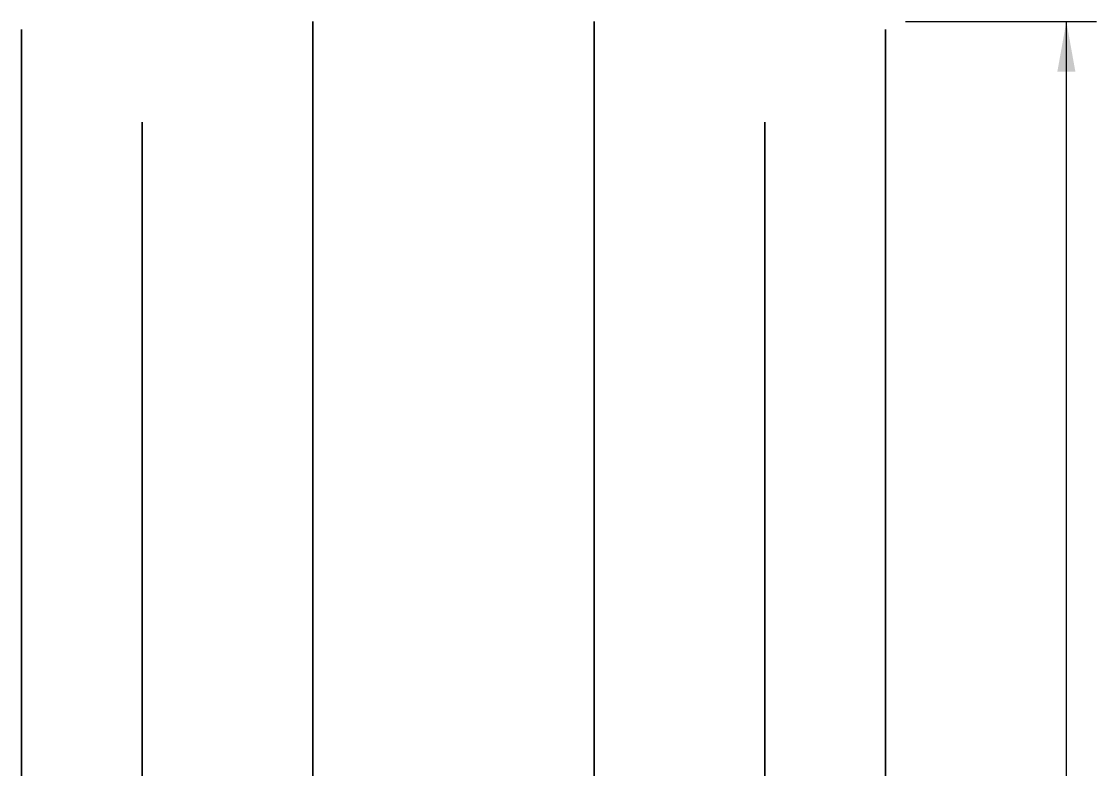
# Model space of a CAD drawing. Extents: x 0 to 420, y 0 to 297.
# Drawn here: x 80.9 to 134.4, y 117.1 to 154.3 of the extents above; entities that cross this region are included whole.
import ezdxf

# ---------------------------------------------------------------- set-up
doc = ezdxf.new("R2010")
doc.units = 0
doc.layers.add('COTAS', color=7, linetype='CONTINUOUS')
doc.layers.add('VISIBLE', color=7, linetype='CONTINUOUS')

msp = doc.modelspace()

# ---------------------------------------------------------------- linework, layer by layer
at = {"layer": 'COTAS'}
for p, q in [((124.8816, 154.3155), (134.3816, 154.3155)), ((132.8816, 70.3155), (132.8816, 154.3155))]:
    msp.add_line(p, q, dxfattribs=at)
msp.add_solid([(132.8816, 154.3155), (133.3316, 151.8155), (132.4316, 151.8155)], dxfattribs=at)
at = {"layer": 'VISIBLE'}
for p, q in [((95.3816, 154.2822), (95.3816, 154.3155)), ((95.3816, 154.3155), (95.3816, 154.2865)), ((95.3816, 154.2865), (95.3816, 154.2176)), ((95.3816, 154.1561), (95.3816, 154.2822)), ((95.3816, 154.2176), (95.3816, 154.1155)), ((95.3816, 154.054), (95.3816, 154.1561)), ((95.3816, 154.1155), (95.3816, 153.9894)), ((109.3816, 154.3155), (109.3816, 154.2822)), ((109.3816, 154.2865), (109.3816, 154.3155)), ((109.3816, 154.2176), (109.3816, 154.2865)), ((109.3816, 154.2822), (109.3816, 154.1561)), ((109.3816, 154.1155), (109.3816, 154.2176)), ((109.3816, 154.1561), (109.3816, 154.054)), ((109.3816, 153.9894), (109.3816, 154.1155)), ((80.8816, 153.8731), (80.8816, 153.9155)), ((80.8816, 153.9155), (80.8816, 153.9033)), ((80.8816, 153.9033), (80.8816, 153.8646)), ((80.8816, 153.6105), (80.8816, 153.8731)), ((80.8816, 153.8646), (80.8816, 153.6019)), ((80.8816, 153.5717), (80.8816, 153.6105)), ((80.8816, 153.6019), (80.8816, 153.5596)), ((80.8816, 153.5596), (80.8816, 153.5717)), ((80.8816, 153.4333), (80.8816, 153.5596)), ((80.8816, 153.5596), (80.8816, 153.5233)), ((95.3816, 153.9851), (95.3816, 154.054)), ((95.3816, 153.9894), (95.3816, 153.9561)), ((95.3816, 153.9561), (95.3816, 153.9851)), ((95.3816, 153.857), (95.3816, 153.9561)), ((95.3816, 153.9561), (95.3816, 153.8698)), ((95.3816, 153.9155), (95.3816, 153.8731)), ((95.3816, 153.9033), (95.3816, 153.9155)), ((95.3816, 153.8646), (95.3816, 153.9033)), ((95.3816, 153.8731), (95.3816, 153.6796)), ((95.3816, 153.6105), (95.3816, 153.8731)), ((95.3816, 153.8698), (95.3816, 153.6643)), ((95.3816, 153.7954), (95.3816, 153.8646)), ((95.3816, 153.8646), (95.3816, 153.6019)), ((95.3816, 153.4809), (95.3816, 153.857)), ((95.3816, 153.6019), (95.3816, 153.7954)), ((95.3816, 153.6796), (95.3816, 153.6105)), ((95.3816, 153.6643), (95.3816, 153.3596)), ((95.3816, 153.6105), (95.3816, 153.5717)), ((95.3816, 153.5596), (95.3816, 153.6019)), ((95.3816, 153.5717), (95.3816, 153.5596)), ((95.3816, 153.5596), (95.3816, 153.4333)), ((95.3816, 153.5233), (95.3816, 153.5596)), ((109.3816, 154.054), (109.3816, 153.9851)), ((109.3816, 153.9561), (109.3816, 153.9894)), ((109.3816, 153.9851), (109.3816, 153.9561)), ((109.3816, 153.9561), (109.3816, 153.857)), ((109.3816, 153.8698), (109.3816, 153.9561)), ((109.3816, 153.8731), (109.3816, 153.9155)), ((109.3816, 153.9155), (109.3816, 153.9033)), ((109.3816, 153.9033), (109.3816, 153.8646)), ((109.3816, 153.7954), (109.3816, 153.8731)), ((109.3816, 153.8731), (109.3816, 153.6105)), ((109.3816, 153.6643), (109.3816, 153.8698)), ((109.3816, 153.8646), (109.3816, 153.6796)), ((109.3816, 153.6019), (109.3816, 153.8646)), ((109.3816, 153.857), (109.3816, 153.4809)), ((109.3816, 153.6105), (109.3816, 153.7954)), ((109.3816, 153.6796), (109.3816, 153.6019)), ((109.3816, 153.3596), (109.3816, 153.6643)), ((109.3816, 153.5717), (109.3816, 153.6105)), ((109.3816, 153.6019), (109.3816, 153.5596)), ((109.3816, 153.5596), (109.3816, 153.5717)), ((109.3816, 153.4333), (109.3816, 153.5596)), ((109.3816, 153.5596), (109.3816, 153.5233)), ((123.8816, 153.9155), (123.8816, 153.8731)), ((123.8816, 153.9033), (123.8816, 153.9155)), ((123.8816, 153.8646), (123.8816, 153.9033)), ((123.8816, 153.8731), (123.8816, 153.6105)), ((123.8816, 153.6019), (123.8816, 153.8646)), ((123.8816, 153.6105), (123.8816, 153.5717)), ((123.8816, 153.5596), (123.8816, 153.6019)), ((123.8816, 153.5717), (123.8816, 153.5596)), ((123.8816, 153.5596), (123.8816, 153.4333)), ((123.8816, 153.5233), (123.8816, 153.5596)), ((80.8816, 153.5233), (80.8816, 153.4077)), ((80.8816, 152.6498), (80.8816, 153.4333)), ((80.8816, 153.4077), (80.8816, 152.6243)), ((95.3816, 153.4077), (95.3816, 153.5233)), ((95.3816, 153.1761), (95.3816, 153.4809)), ((95.3816, 153.4333), (95.3816, 152.8559)), ((95.3816, 152.6498), (95.3816, 153.4333)), ((95.3816, 153.2016), (95.3816, 153.4077)), ((95.3816, 153.4077), (95.3816, 152.6243)), ((95.3816, 153.3596), (95.3816, 152.9835)), ((95.3816, 152.6243), (95.3816, 153.2016)), ((95.3816, 152.9707), (95.3816, 153.1761)), ((109.3816, 153.5233), (109.3816, 153.4077)), ((109.3816, 153.4809), (109.3816, 153.1761)), ((109.3816, 153.2016), (109.3816, 153.4333)), ((109.3816, 153.4333), (109.3816, 152.6498)), ((109.3816, 153.4077), (109.3816, 152.8559)), ((109.3816, 152.6243), (109.3816, 153.4077)), ((109.3816, 152.9835), (109.3816, 153.3596)), ((109.3816, 152.6498), (109.3816, 153.2016)), ((109.3816, 153.1761), (109.3816, 152.9707)), ((123.8816, 153.4077), (123.8816, 153.5233)), ((123.8816, 153.4333), (123.8816, 152.6498)), ((123.8816, 152.6243), (123.8816, 153.4077)), ((80.8816, 152.5342), (80.8816, 152.6498)), ((80.8816, 152.6243), (80.8816, 152.498)), ((80.8816, 152.498), (80.8816, 152.5342)), ((80.8816, 152.2899), (80.8816, 152.498)), ((80.8816, 152.498), (80.8816, 152.4382)), ((95.3816, 152.9835), (95.3816, 152.8843)), ((95.3816, 152.8843), (95.3816, 152.9707)), ((95.3816, 152.721), (95.3816, 152.8843)), ((95.3816, 152.8843), (95.3816, 152.7421)), ((95.3816, 152.8559), (95.3816, 152.6498)), ((95.3816, 152.7421), (95.3816, 152.4036)), ((95.3816, 152.1013), (95.3816, 152.721)), ((95.3816, 152.6498), (95.3816, 152.5342)), ((95.3816, 152.498), (95.3816, 152.6243)), ((95.3816, 152.5342), (95.3816, 152.498)), ((95.3816, 152.498), (95.3816, 152.2899)), ((95.3816, 152.4382), (95.3816, 152.498)), ((109.3816, 152.8843), (109.3816, 152.9835)), ((109.3816, 152.9707), (109.3816, 152.8843)), ((109.3816, 152.8843), (109.3816, 152.721)), ((109.3816, 152.7421), (109.3816, 152.8843)), ((109.3816, 152.8559), (109.3816, 152.6243)), ((109.3816, 152.4036), (109.3816, 152.7421)), ((109.3816, 152.721), (109.3816, 152.1013)), ((109.3816, 152.5342), (109.3816, 152.6498)), ((109.3816, 152.6243), (109.3816, 152.498)), ((109.3816, 152.498), (109.3816, 152.5342)), ((109.3816, 152.2899), (109.3816, 152.498)), ((109.3816, 152.498), (109.3816, 152.4382)), ((123.8816, 152.6498), (123.8816, 152.5342)), ((123.8816, 152.498), (123.8816, 152.6243)), ((123.8816, 152.5342), (123.8816, 152.498)), ((123.8816, 152.498), (123.8816, 152.2899)), ((123.8816, 152.4382), (123.8816, 152.498)), ((80.8816, 152.4382), (80.8816, 152.2478)), ((80.8816, 150.999), (80.8816, 152.2899)), ((80.8816, 152.2478), (80.8816, 150.9569)), ((95.3816, 152.2478), (95.3816, 152.4382)), ((95.3816, 152.4036), (95.3816, 151.9014)), ((95.3816, 152.2899), (95.3816, 151.3387)), ((95.3816, 150.999), (95.3816, 152.2899)), ((95.3816, 151.9081), (95.3816, 152.2478)), ((95.3816, 152.2478), (95.3816, 150.9569)), ((95.3816, 151.5992), (95.3816, 152.1013)), ((109.3816, 152.4382), (109.3816, 152.2478)), ((109.3816, 151.9014), (109.3816, 152.4036)), ((109.3816, 151.9081), (109.3816, 152.2899)), ((109.3816, 152.2899), (109.3816, 150.999)), ((109.3816, 152.2478), (109.3816, 151.3387)), ((109.3816, 150.9569), (109.3816, 152.2478)), ((109.3816, 152.1013), (109.3816, 151.5992)), ((123.8816, 152.2478), (123.8816, 152.4382)), ((123.8816, 152.2899), (123.8816, 150.999)), ((123.8816, 150.9569), (123.8816, 152.2478)), ((95.3816, 150.9569), (95.3816, 151.9081)), ((95.3816, 151.9014), (95.3816, 151.2818)), ((95.3816, 151.2606), (95.3816, 151.5992)), ((109.3816, 150.999), (109.3816, 151.9081)), ((109.3816, 151.2818), (109.3816, 151.9014)), ((109.3816, 151.5992), (109.3816, 151.2606)), ((80.8816, 150.8086), (80.8816, 150.999)), ((80.8816, 150.9569), (80.8816, 150.7488)), ((95.3816, 151.3387), (95.3816, 150.999)), ((95.3816, 151.2818), (95.3816, 151.1184)), ((95.3816, 151.1184), (95.3816, 151.2606)), ((95.3816, 150.8936), (95.3816, 151.1184)), ((95.3816, 151.1184), (95.3816, 150.9227)), ((95.3816, 150.999), (95.3816, 150.8086)), ((95.3816, 150.7488), (95.3816, 150.9569)), ((95.3816, 150.9227), (95.3816, 150.8936)), ((95.3816, 150.041), (95.3816, 150.8936)), ((95.3816, 150.8936), (95.3816, 150.4568)), ((109.3816, 151.3387), (109.3816, 150.9569)), ((109.3816, 151.1184), (109.3816, 151.2818)), ((109.3816, 151.2606), (109.3816, 151.1184)), ((109.3816, 151.1184), (109.3816, 150.8936)), ((109.3816, 150.9227), (109.3816, 151.1184)), ((109.3816, 150.8086), (109.3816, 150.999)), ((109.3816, 150.9569), (109.3816, 150.7488)), ((109.3816, 150.8936), (109.3816, 150.9227)), ((109.3816, 150.8936), (109.3816, 150.041)), ((109.3816, 150.4568), (109.3816, 150.8936)), ((123.8816, 150.999), (123.8816, 150.8086)), ((123.8816, 150.7488), (123.8816, 150.9569)), ((80.8816, 150.7488), (80.8816, 150.8086)), ((80.8816, 150.4625), (80.8816, 150.7488)), ((80.8816, 150.7488), (80.8816, 150.6666)), ((80.8816, 150.6666), (80.8816, 150.4625)), ((80.8816, 148.6863), (80.8816, 150.4625)), ((80.8816, 150.4625), (80.8816, 150.4046)), ((80.8816, 150.4046), (80.8816, 148.3421)), ((95.3816, 150.8086), (95.3816, 150.7488)), ((95.3816, 150.7488), (95.3816, 150.4625)), ((95.3816, 150.6666), (95.3816, 150.7488)), ((95.3816, 150.4625), (95.3816, 150.6666)), ((95.3816, 150.4625), (95.3816, 149.1537)), ((95.3816, 148.6863), (95.3816, 150.4625)), ((95.3816, 150.4046), (95.3816, 150.4625)), ((95.3816, 150.4568), (95.3816, 149.7659)), ((95.3816, 149.9373), (95.3816, 150.4046)), ((95.3816, 150.4046), (95.3816, 148.3421)), ((109.3816, 150.7488), (109.3816, 150.8086)), ((109.3816, 150.4625), (109.3816, 150.7488)), ((109.3816, 150.7488), (109.3816, 150.6666)), ((109.3816, 150.6666), (109.3816, 150.4625)), ((109.3816, 149.9373), (109.3816, 150.4625)), ((109.3816, 150.4625), (109.3816, 148.6863)), ((109.3816, 150.4625), (109.3816, 150.4046)), ((109.3816, 149.7659), (109.3816, 150.4568)), ((109.3816, 150.4046), (109.3816, 149.1537)), ((109.3816, 148.3421), (109.3816, 150.4046)), ((123.8816, 150.8086), (123.8816, 150.7488)), ((123.8816, 150.7488), (123.8816, 150.4625)), ((123.8816, 150.6666), (123.8816, 150.7488)), ((123.8816, 150.4625), (123.8816, 150.6666)), ((123.8816, 150.4625), (123.8816, 148.6863)), ((123.8816, 150.4046), (123.8816, 150.4625)), ((123.8816, 148.3421), (123.8816, 150.4046)), ((95.3816, 149.3501), (95.3816, 150.041)), ((95.3816, 148.3421), (95.3816, 149.9373)), ((109.3816, 150.041), (109.3816, 149.3501)), ((109.3816, 148.6863), (109.3816, 149.9373)), ((86.8816, 149.3155), (86.8816, 149.1684)), ((86.8816, 149.2994), (86.8816, 149.3155)), ((86.8816, 149.3155), (86.8816, 149.1963)), ((86.8816, 149.1963), (86.8816, 149.2994)), ((95.3816, 149.7659), (95.3816, 148.6885)), ((95.3816, 148.8842), (95.3816, 149.3501)), ((109.3816, 148.6885), (109.3816, 149.7659)), ((109.3816, 149.3501), (109.3816, 148.8842)), ((117.8816, 149.1684), (117.8816, 149.3155)), ((117.8816, 149.3155), (117.8816, 149.2226)), ((117.8816, 149.1963), (117.8816, 149.3155)), ((86.8816, 149.1459), (86.8816, 149.1963)), ((86.8816, 149.1684), (86.8816, 149.118)), ((86.8816, 148.9989), (86.8816, 149.1459)), ((86.8816, 149.118), (86.8816, 149.015)), ((86.8816, 148.9989), (86.8816, 149.118)), ((86.8816, 149.015), (86.8816, 148.9989)), ((86.8816, 148.9989), (86.8816, 148.5604)), ((86.8816, 148.9509), (86.8816, 148.9989)), ((86.8816, 148.9989), (86.8816, 148.6436)), ((86.8816, 148.6436), (86.8816, 148.9509)), ((95.3816, 149.1537), (95.3816, 148.6863)), ((95.3816, 148.6885), (95.3816, 148.8842)), ((109.3816, 149.1537), (109.3816, 148.3421)), ((109.3816, 148.8842), (109.3816, 148.6885)), ((117.8816, 149.2226), (117.8816, 149.1963)), ((117.8816, 149.1963), (117.8816, 149.1459)), ((117.8816, 149.118), (117.8816, 149.1684)), ((117.8816, 149.1459), (117.8816, 148.9989)), ((117.8816, 149.0918), (117.8816, 149.118)), ((117.8816, 149.118), (117.8816, 148.9989)), ((117.8816, 148.9989), (117.8816, 149.0918)), ((117.8816, 148.5604), (117.8816, 148.9989)), ((117.8816, 148.9989), (117.8816, 148.7219)), ((117.8816, 148.6436), (117.8816, 148.9989)), ((80.8816, 148.4243), (80.8816, 148.6863)), ((80.8816, 148.3421), (80.8816, 148.4243)), ((80.8816, 147.9824), (80.8816, 148.3421)), ((80.8816, 148.3421), (80.8816, 148.2388)), ((80.8816, 148.2388), (80.8816, 147.9097)), ((86.8816, 148.4933), (86.8816, 148.6436)), ((86.8816, 148.5604), (86.8816, 148.4101)), ((86.8816, 148.0547), (86.8816, 148.4933)), ((86.8816, 148.4101), (86.8816, 148.1027)), ((86.8816, 148.0547), (86.8816, 148.4101)), ((95.3816, 148.4061), (95.3816, 148.6885)), ((95.3816, 148.6885), (95.3816, 148.4427)), ((95.3816, 148.6863), (95.3816, 148.4243)), ((95.3816, 148.4427), (95.3816, 147.8575)), ((95.3816, 148.4243), (95.3816, 148.3421)), ((95.3816, 147.3352), (95.3816, 148.4061)), ((95.3816, 148.3421), (95.3816, 147.9824)), ((95.3816, 148.2388), (95.3816, 148.3421)), ((95.3816, 147.9097), (95.3816, 148.2388)), ((109.3816, 148.6885), (109.3816, 148.4061)), ((109.3816, 148.4427), (109.3816, 148.6885)), ((109.3816, 148.4243), (109.3816, 148.6863)), ((109.3816, 147.8575), (109.3816, 148.4427)), ((109.3816, 148.3421), (109.3816, 148.4243)), ((109.3816, 148.4061), (109.3816, 147.3352)), ((109.3816, 147.9824), (109.3816, 148.3421)), ((109.3816, 148.3421), (109.3816, 148.2388)), ((109.3816, 148.2388), (109.3816, 147.9097)), ((117.8816, 148.7219), (117.8816, 148.6436)), ((117.8816, 148.6436), (117.8816, 148.4933)), ((117.8816, 148.4101), (117.8816, 148.5604)), ((117.8816, 148.4933), (117.8816, 148.0547)), ((117.8816, 148.3317), (117.8816, 148.4101)), ((117.8816, 148.4101), (117.8816, 148.0547)), ((117.8816, 148.0547), (117.8816, 148.3317)), ((123.8816, 148.6863), (123.8816, 148.4243)), ((123.8816, 148.4243), (123.8816, 148.3421)), ((123.8816, 148.3421), (123.8816, 147.9824)), ((123.8816, 148.2388), (123.8816, 148.3421)), ((123.8816, 147.9097), (123.8816, 148.2388)), ((80.8816, 145.7513), (80.8816, 147.9824)), ((80.8816, 147.9097), (80.8816, 145.4222)), ((86.8816, 148.1027), (86.8816, 148.0547)), ((86.8816, 148.0547), (86.8816, 147.3322)), ((86.8816, 147.9756), (86.8816, 148.0547)), ((86.8816, 148.0547), (86.8816, 147.4692)), ((86.8816, 147.4692), (86.8816, 147.9756)), ((95.3816, 147.9824), (95.3816, 146.3384)), ((95.3816, 145.7513), (95.3816, 147.9824)), ((95.3816, 147.3227), (95.3816, 147.9097)), ((95.3816, 147.9097), (95.3816, 145.4222)), ((95.3816, 147.8575), (95.3816, 146.9896)), ((109.3816, 147.3227), (109.3816, 147.9824)), ((109.3816, 147.9824), (109.3816, 145.7513)), ((109.3816, 147.9097), (109.3816, 146.3384)), ((109.3816, 145.4222), (109.3816, 147.9097)), ((109.3816, 146.9896), (109.3816, 147.8575)), ((117.8816, 147.3322), (117.8816, 148.0547)), ((117.8816, 148.0547), (117.8816, 147.5984)), ((117.8816, 147.4692), (117.8816, 148.0547)), ((123.8816, 147.9824), (123.8816, 145.7513)), ((123.8816, 145.4222), (123.8816, 147.9097)), ((86.8816, 147.2215), (86.8816, 147.4692)), ((86.8816, 147.3322), (86.8816, 147.0845)), ((86.8816, 146.499), (86.8816, 147.2215)), ((95.3816, 146.4673), (95.3816, 147.3352)), ((95.3816, 145.4222), (95.3816, 147.3227)), ((109.3816, 147.3352), (109.3816, 146.4673)), ((109.3816, 145.7513), (109.3816, 147.3227)), ((117.8816, 147.5984), (117.8816, 147.4692)), ((117.8816, 147.4692), (117.8816, 147.2215)), ((117.8816, 147.0845), (117.8816, 147.3322)), ((117.8816, 147.2215), (117.8816, 146.499)), ((86.8816, 147.0845), (86.8816, 146.5781)), ((86.8816, 146.499), (86.8816, 147.0845)), ((95.3816, 146.9896), (95.3816, 145.8821)), ((109.3816, 145.8821), (109.3816, 146.9896)), ((117.8816, 146.9554), (117.8816, 147.0845)), ((117.8816, 147.0845), (117.8816, 146.499)), ((117.8816, 146.499), (117.8816, 146.9554)), ((86.8816, 146.5781), (86.8816, 146.499)), ((86.8816, 146.499), (86.8816, 145.5048)), ((86.8816, 146.3902), (86.8816, 146.499)), ((86.8816, 146.499), (86.8816, 145.6934)), ((86.8816, 145.6934), (86.8816, 146.3902)), ((95.3816, 145.8821), (95.3816, 146.4673)), ((95.3816, 146.3384), (95.3816, 145.7513)), ((109.3816, 146.4673), (109.3816, 145.8821)), ((109.3816, 146.3384), (109.3816, 145.4222)), ((117.8816, 145.5048), (117.8816, 146.499)), ((117.8816, 146.499), (117.8816, 145.8711)), ((117.8816, 145.6934), (117.8816, 146.499)), ((80.8816, 145.4222), (80.8816, 145.7513)), ((86.8816, 145.5048), (86.8816, 145.6934)), ((95.3816, 145.6363), (95.3816, 145.8821)), ((95.3816, 145.8821), (95.3816, 145.6363)), ((95.3816, 145.7513), (95.3816, 145.4222)), ((95.3816, 145.3012), (95.3816, 145.6363)), ((95.3816, 145.6363), (95.3816, 144.6501)), ((109.3816, 145.8821), (109.3816, 145.6363)), ((109.3816, 145.6363), (109.3816, 145.8821)), ((109.3816, 145.4222), (109.3816, 145.7513)), ((109.3816, 145.6363), (109.3816, 145.3012)), ((109.3816, 144.6501), (109.3816, 145.6363)), ((117.8816, 145.8711), (117.8816, 145.6934)), ((117.8816, 145.6934), (117.8816, 145.5048)), ((123.8816, 145.7513), (123.8816, 145.4222)), ((80.8816, 145.319), (80.8816, 145.4222)), ((80.8816, 145.4222), (80.8816, 145.319)), ((80.8816, 144.8921), (80.8816, 145.319)), ((80.8816, 145.319), (80.8816, 144.8058)), ((86.8816, 145.5048), (86.8816, 145.164)), ((86.8816, 144.3584), (86.8816, 145.5048)), ((86.8816, 145.164), (86.8816, 144.4672)), ((86.8816, 144.3584), (86.8816, 145.164)), ((95.3816, 145.4222), (95.3816, 145.319)), ((95.3816, 145.319), (95.3816, 145.4222)), ((95.3816, 145.319), (95.3816, 144.8921)), ((95.3816, 144.8058), (95.3816, 145.319)), ((95.3816, 144.0302), (95.3816, 145.3012)), ((109.3816, 145.319), (109.3816, 145.4222)), ((109.3816, 145.4222), (109.3816, 145.319)), ((109.3816, 144.8921), (109.3816, 145.319)), ((109.3816, 145.319), (109.3816, 144.8058)), ((109.3816, 145.3012), (109.3816, 144.0302)), ((117.8816, 145.164), (117.8816, 145.5048)), ((117.8816, 145.5048), (117.8816, 144.3584)), ((117.8816, 144.9863), (117.8816, 145.164)), ((117.8816, 145.164), (117.8816, 144.3584)), ((117.8816, 144.3584), (117.8816, 144.9863)), ((123.8816, 145.4222), (123.8816, 145.319)), ((123.8816, 145.319), (123.8816, 145.4222)), ((123.8816, 145.319), (123.8816, 144.8921)), ((123.8816, 144.8058), (123.8816, 145.319)), ((80.8816, 142.2442), (80.8816, 144.8921)), ((80.8816, 144.8058), (80.8816, 141.7311)), ((86.8816, 144.4672), (86.8816, 144.3584)), ((95.3816, 144.8921), (95.3816, 142.941)), ((95.3816, 142.2442), (95.3816, 144.8921)), ((95.3816, 144.1091), (95.3816, 144.8058)), ((95.3816, 144.8058), (95.3816, 141.7311)), ((95.3816, 144.6501), (95.3816, 143.6201)), ((109.3816, 144.1091), (109.3816, 144.8921)), ((109.3816, 144.8921), (109.3816, 142.2442)), ((109.3816, 144.8058), (109.3816, 142.941)), ((109.3816, 141.7311), (109.3816, 144.8058)), ((109.3816, 143.6201), (109.3816, 144.6501)), ((123.8816, 144.8921), (123.8816, 142.2442)), ((123.8816, 141.7311), (123.8816, 144.8058)), ((86.8816, 144.3584), (86.8816, 143.1095)), ((86.8816, 144.2217), (86.8816, 144.3584)), ((86.8816, 144.3584), (86.8816, 143.3465)), ((86.8816, 143.3465), (86.8816, 144.2217)), ((95.3816, 141.7311), (95.3816, 144.1091)), ((95.3816, 143.0001), (95.3816, 144.0302)), ((109.3816, 142.2442), (109.3816, 144.1091)), ((109.3816, 144.0302), (109.3816, 143.0001)), ((117.8816, 143.1095), (117.8816, 144.3584)), ((117.8816, 144.3584), (117.8816, 143.5696)), ((117.8816, 143.3465), (117.8816, 144.3584)), ((95.3816, 143.6201), (95.3816, 142.0139)), ((109.3816, 142.0139), (109.3816, 143.6201)), ((117.8816, 143.5696), (117.8816, 143.3465)), ((86.8816, 141.6695), (86.8816, 143.3465)), ((86.8816, 143.1095), (86.8816, 142.6815)), ((95.3816, 142.3057), (95.3816, 143.0001)), ((95.3816, 142.941), (95.3816, 142.2442)), ((109.3816, 143.0001), (109.3816, 142.3057)), ((109.3816, 142.941), (109.3816, 141.7311)), ((117.8816, 143.3465), (117.8816, 141.6695)), ((117.8816, 142.6815), (117.8816, 143.1095)), ((86.8816, 142.6815), (86.8816, 141.8062)), ((86.8816, 141.6695), (86.8816, 142.6815)), ((117.8816, 142.4583), (117.8816, 142.6815)), ((117.8816, 142.6815), (117.8816, 141.6695)), ((117.8816, 141.6695), (117.8816, 142.4583)), ((80.8816, 141.8536), (80.8816, 142.2442)), ((80.8816, 141.7311), (80.8816, 141.8536)), ((86.8816, 141.8062), (86.8816, 141.6695)), ((95.3816, 142.0139), (95.3816, 142.3057)), ((95.3816, 142.2442), (95.3816, 141.8536)), ((95.3816, 141.6318), (95.3816, 142.0139)), ((95.3816, 142.0139), (95.3816, 140.8894)), ((95.3816, 141.8536), (95.3816, 141.7311)), ((109.3816, 142.3057), (109.3816, 142.0139)), ((109.3816, 141.8536), (109.3816, 142.2442)), ((109.3816, 142.0139), (109.3816, 141.6318)), ((109.3816, 140.8894), (109.3816, 142.0139)), ((109.3816, 141.7311), (109.3816, 141.8536)), ((123.8816, 142.2442), (123.8816, 141.8536)), ((123.8816, 141.8536), (123.8816, 141.7311)), ((80.8816, 141.2443), (80.8816, 141.7311)), ((80.8816, 141.7311), (80.8816, 141.146)), ((80.8816, 138.2251), (80.8816, 141.2443)), ((86.8816, 141.6695), (86.8816, 140.1874)), ((86.8816, 141.5073), (86.8816, 141.6695)), ((86.8816, 141.6695), (86.8816, 140.4686)), ((86.8816, 140.4686), (86.8816, 141.5073)), ((95.3816, 141.7311), (95.3816, 141.2443)), ((95.3816, 141.146), (95.3816, 141.7311)), ((95.3816, 140.1825), (95.3816, 141.6318)), ((95.3816, 141.2443), (95.3816, 139.0195)), ((95.3816, 138.2251), (95.3816, 141.2443)), ((109.3816, 141.2443), (109.3816, 141.7311)), ((109.3816, 141.7311), (109.3816, 141.146)), ((109.3816, 141.6318), (109.3816, 140.1825)), ((109.3816, 140.3515), (109.3816, 141.2443)), ((109.3816, 141.2443), (109.3816, 138.2251)), ((117.8816, 140.1874), (117.8816, 141.6695)), ((117.8816, 141.6695), (117.8816, 140.7334)), ((117.8816, 140.4686), (117.8816, 141.6695)), ((123.8816, 141.7311), (123.8816, 141.2443)), ((123.8816, 141.146), (123.8816, 141.7311)), ((123.8816, 141.2443), (123.8816, 138.2251)), ((80.8816, 141.146), (80.8816, 137.6399)), ((95.3816, 140.3515), (95.3816, 141.146)), ((95.3816, 141.146), (95.3816, 137.6399)), ((95.3816, 140.8894), (95.3816, 139.7148)), ((109.3816, 141.146), (109.3816, 139.0195)), ((109.3816, 137.6399), (109.3816, 141.146)), ((109.3816, 139.7148), (109.3816, 140.8894)), ((117.8816, 140.7334), (117.8816, 140.4686)), ((123.8816, 137.6399), (123.8816, 141.146)), ((86.8816, 139.6793), (86.8816, 140.4686)), ((86.8816, 140.1874), (86.8816, 139.6794)), ((95.3816, 137.6399), (95.3816, 140.3515)), ((95.3816, 139.008), (95.3816, 140.1825)), ((109.3816, 138.2251), (109.3816, 140.3515)), ((109.3816, 140.1825), (109.3816, 139.008)), ((117.8816, 140.4686), (117.8816, 139.6793)), ((117.8816, 139.6794), (117.8816, 140.1874)), ((86.8816, 139.6794), (86.8816, 138.6407)), ((86.8816, 138.4784), (86.8816, 139.6794)), ((86.8816, 138.4784), (86.8816, 139.6793)), ((95.3816, 139.7148), (95.3816, 137.8834)), ((109.3816, 137.8834), (109.3816, 139.7148)), ((117.8816, 139.4145), (117.8816, 139.6794)), ((117.8816, 139.6794), (117.8816, 138.4784)), ((117.8816, 139.6793), (117.8816, 138.4784)), ((117.8816, 138.4784), (117.8816, 139.4145)), ((86.8816, 138.6407), (86.8816, 138.4784)), ((95.3816, 139.0195), (95.3816, 138.2251)), ((95.3816, 138.2161), (95.3816, 139.008)), ((109.3816, 139.0195), (109.3816, 137.6399)), ((109.3816, 139.008), (109.3816, 138.2161)), ((80.8816, 137.7797), (80.8816, 138.2251)), ((86.8816, 138.4784), (86.8816, 136.7883)), ((86.8816, 138.2934), (86.8816, 138.4784)), ((86.8816, 138.4784), (86.8816, 134.8396)), ((86.8816, 134.8396), (86.8816, 138.2934)), ((95.3816, 138.2251), (95.3816, 137.7797)), ((95.3816, 137.8834), (95.3816, 138.2161)), ((109.3816, 137.7797), (109.3816, 138.2251)), ((109.3816, 138.2161), (109.3816, 137.8834)), ((117.8816, 136.7883), (117.8816, 138.4784)), ((117.8816, 138.4784), (117.8816, 137.411)), ((117.8816, 134.8396), (117.8816, 138.4784)), ((123.8816, 138.2251), (123.8816, 137.7797)), ((80.8816, 137.6399), (80.8816, 137.7797)), ((80.8816, 137.1016), (80.8816, 137.6399)), ((80.8816, 137.6399), (80.8816, 136.9928)), ((95.3816, 137.4608), (95.3816, 137.8834)), ((95.3816, 137.8834), (95.3816, 136.6397)), ((95.3816, 137.7797), (95.3816, 137.6399)), ((95.3816, 137.6399), (95.3816, 137.1016)), ((95.3816, 136.9928), (95.3816, 137.6399)), ((109.3816, 137.8834), (109.3816, 137.4608)), ((109.3816, 136.6397), (109.3816, 137.8834)), ((109.3816, 137.6399), (109.3816, 137.7797)), ((109.3816, 137.1016), (109.3816, 137.6399)), ((109.3816, 137.6399), (109.3816, 136.9928)), ((123.8816, 137.7797), (123.8816, 137.6399)), ((123.8816, 137.6399), (123.8816, 137.1016)), ((123.8816, 136.9928), (123.8816, 137.6399)), ((80.8816, 133.7625), (80.8816, 137.1016)), ((80.8816, 136.9928), (80.8816, 133.1155)), ((95.3816, 135.858), (95.3816, 137.4608)), ((95.3816, 137.1016), (95.3816, 134.6412)), ((95.3816, 133.7625), (95.3816, 137.1016)), ((95.3816, 136.1142), (95.3816, 136.9928)), ((95.3816, 136.9928), (95.3816, 133.1155)), ((109.3816, 137.4608), (109.3816, 135.858)), ((109.3816, 136.1142), (109.3816, 137.1016)), ((109.3816, 137.1016), (109.3816, 133.7625)), ((109.3816, 136.9928), (109.3816, 134.6412)), ((109.3816, 133.1155), (109.3816, 136.9928)), ((117.8816, 137.411), (117.8816, 134.8396)), ((123.8816, 137.1016), (123.8816, 133.7625)), ((123.8816, 133.1155), (123.8816, 136.9928)), ((86.8816, 136.7883), (86.8816, 136.209)), ((95.3816, 136.6397), (95.3816, 135.3408)), ((109.3816, 135.3408), (109.3816, 136.6397)), ((117.8816, 136.209), (117.8816, 136.7883)), ((86.8816, 136.209), (86.8816, 135.0246)), ((86.8816, 134.8396), (86.8816, 136.209)), ((95.3816, 133.1155), (95.3816, 136.1142)), ((109.3816, 133.7625), (109.3816, 136.1142)), ((117.8816, 135.907), (117.8816, 136.209)), ((117.8816, 136.209), (117.8816, 134.8396)), ((117.8816, 134.8396), (117.8816, 135.907)), ((95.3816, 134.5591), (95.3816, 135.858)), ((109.3816, 135.858), (109.3816, 134.5591)), ((86.8816, 135.3155), (86.8816, 135.2172)), ((86.8816, 135.2169), (86.8816, 135.3155)), ((86.8816, 135.3155), (86.8816, 135.288)), ((86.8816, 135.288), (86.8816, 135.2169)), ((86.8816, 135.2172), (86.8816, 135.1187)), ((86.8816, 135.1461), (86.8816, 135.2172)), ((86.8816, 135.1187), (86.8816, 135.2169)), ((86.8816, 135.1187), (86.8816, 135.1461)), ((86.8816, 135.1187), (86.8816, 134.8256)), ((86.8816, 134.8248), (86.8816, 135.1187)), ((86.8816, 135.1187), (86.8816, 135.0368)), ((86.8816, 135.0368), (86.8816, 134.8248)), ((86.8816, 135.0246), (86.8816, 134.8396)), ((86.8816, 134.8396), (86.8816, 132.9706)), ((86.8816, 134.635), (86.8816, 134.8396)), ((86.8816, 134.8396), (86.8816, 130.8155)), ((86.8816, 134.8256), (86.8816, 134.5317)), ((86.8816, 134.6136), (86.8816, 134.8256)), ((86.8816, 134.5317), (86.8816, 134.8248)), ((95.3816, 135.3408), (95.3816, 133.3155)), ((109.3816, 133.3155), (109.3816, 135.3408)), ((117.8816, 135.2172), (117.8816, 135.3155)), ((117.8816, 135.3155), (117.8816, 135.2169)), ((117.8816, 135.3155), (117.8816, 135.288)), ((117.8816, 135.288), (117.8816, 135.2172)), ((117.8816, 135.1187), (117.8816, 135.2172)), ((117.8816, 135.2169), (117.8816, 135.1187)), ((117.8816, 135.1461), (117.8816, 135.2169)), ((117.8816, 135.1187), (117.8816, 135.1461)), ((117.8816, 134.8256), (117.8816, 135.1187)), ((117.8816, 135.1187), (117.8816, 134.8248)), ((117.8816, 135.1187), (117.8816, 135.0368)), ((117.8816, 135.0368), (117.8816, 134.8256)), ((117.8816, 132.9706), (117.8816, 134.8396)), ((117.8816, 134.8396), (117.8816, 133.6592)), ((117.8816, 130.8155), (117.8816, 134.8396)), ((117.8816, 134.5317), (117.8816, 134.8256)), ((117.8816, 134.8248), (117.8816, 134.5317)), ((117.8816, 134.6136), (117.8816, 134.8248)), ((86.8816, 130.8155), (86.8816, 134.635)), ((86.8816, 134.5317), (86.8816, 134.6136)), ((86.8816, 134.5317), (86.8816, 134.0488)), ((86.8816, 134.0476), (86.8816, 134.5317)), ((86.8816, 134.5317), (86.8816, 134.3968)), ((86.8816, 134.3968), (86.8816, 134.0476)), ((95.3816, 134.6412), (95.3816, 133.7625)), ((95.3816, 133.6834), (95.3816, 134.5591)), ((109.3816, 134.6412), (109.3816, 133.1155)), ((109.3816, 134.5591), (109.3816, 133.6834)), ((117.8816, 134.5317), (117.8816, 134.6136)), ((117.8816, 134.0488), (117.8816, 134.5317)), ((117.8816, 134.5317), (117.8816, 134.0476)), ((117.8816, 134.5317), (117.8816, 134.3968)), ((117.8816, 134.3968), (117.8816, 134.0488)), ((80.8816, 133.27), (80.8816, 133.7625)), ((86.8816, 134.0488), (86.8816, 133.5647)), ((86.8816, 133.6996), (86.8816, 134.0488)), ((86.8816, 133.5647), (86.8816, 134.0476)), ((95.3816, 133.7625), (95.3816, 133.27)), ((109.3816, 133.27), (109.3816, 133.7625)), ((117.8816, 133.5647), (117.8816, 134.0488)), ((117.8816, 134.0476), (117.8816, 133.5647)), ((117.8816, 133.6996), (117.8816, 134.0476)), ((123.8816, 133.7625), (123.8816, 133.27)), ((80.8816, 133.1155), (80.8816, 133.27)), ((86.8816, 133.5647), (86.8816, 133.6996)), ((86.8816, 133.5647), (86.8816, 132.9002)), ((86.8816, 132.8985), (86.8816, 133.5647)), ((86.8816, 133.5647), (86.8816, 133.379)), ((86.8816, 133.379), (86.8816, 132.8985)), ((95.3816, 133.3155), (95.3816, 133.6834)), ((95.3816, 132.8596), (95.3816, 133.3155)), ((95.3816, 133.3155), (95.3816, 131.974)), ((95.3816, 133.27), (95.3816, 133.1155)), ((109.3816, 133.6834), (109.3816, 133.3155)), ((109.3816, 133.3155), (109.3816, 132.8596)), ((109.3816, 131.974), (109.3816, 133.3155)), ((109.3816, 133.1155), (109.3816, 133.27)), ((117.8816, 133.5647), (117.8816, 133.6996)), ((117.8816, 133.6592), (117.8816, 130.8155)), ((117.8816, 132.9002), (117.8816, 133.5647)), ((117.8816, 133.5647), (117.8816, 132.8985)), ((117.8816, 133.5647), (117.8816, 133.379)), ((117.8816, 133.379), (117.8816, 132.9002)), ((123.8816, 133.27), (123.8816, 133.1155)), ((80.8816, 132.5348), (80.8816, 133.1155)), ((80.8816, 133.1155), (80.8816, 132.4175)), ((86.8816, 132.9706), (86.8816, 132.3299)), ((86.8816, 132.9002), (86.8816, 132.234)), ((86.8816, 132.4197), (86.8816, 132.9002)), ((86.8816, 132.234), (86.8816, 132.8985)), ((95.3816, 133.1155), (95.3816, 132.5348)), ((95.3816, 132.4175), (95.3816, 133.1155)), ((95.3816, 131.1308), (95.3816, 132.8596)), ((109.3816, 132.5348), (109.3816, 133.1155)), ((109.3816, 133.1155), (109.3816, 132.4175)), ((109.3816, 132.8596), (109.3816, 131.1308)), ((117.8816, 132.3299), (117.8816, 132.9706)), ((117.8816, 132.234), (117.8816, 132.9002)), ((117.8816, 132.8985), (117.8816, 132.234)), ((117.8816, 132.4197), (117.8816, 132.8985)), ((123.8816, 133.1155), (123.8816, 132.5348)), ((123.8816, 132.4175), (123.8816, 133.1155)), ((80.8816, 128.9331), (80.8816, 132.5348)), ((80.8816, 132.4175), (80.8816, 128.9331)), ((86.8816, 132.234), (86.8816, 132.4197)), ((86.8816, 132.3299), (86.8816, 131.0201)), ((86.8816, 130.8155), (86.8816, 132.3299)), ((86.8816, 132.234), (86.8816, 131.3994)), ((86.8816, 131.3973), (86.8816, 132.234)), ((86.8816, 132.234), (86.8816, 132.0008)), ((95.3816, 132.5348), (95.3816, 129.8808)), ((95.3816, 128.9331), (95.3816, 132.5348)), ((95.3816, 131.4697), (95.3816, 132.4175)), ((95.3816, 132.4175), (95.3816, 128.9331)), ((109.3816, 131.4697), (109.3816, 132.5348)), ((109.3816, 132.5348), (109.3816, 128.9331)), ((109.3816, 132.4175), (109.3816, 129.8808)), ((109.3816, 128.9331), (109.3816, 132.4175)), ((117.8816, 132.234), (117.8816, 132.4197)), ((117.8816, 131.9959), (117.8816, 132.3299)), ((117.8816, 132.3299), (117.8816, 130.8155)), ((117.8816, 131.3994), (117.8816, 132.234)), ((117.8816, 132.234), (117.8816, 131.3973)), ((117.8816, 132.234), (117.8816, 132.0008)), ((123.8816, 132.5348), (123.8816, 128.9331)), ((123.8816, 128.9331), (123.8816, 132.4175)), ((86.8816, 132.0008), (86.8816, 131.3973)), ((95.3816, 131.974), (95.3816, 130.5729)), ((109.3816, 130.5729), (109.3816, 131.974)), ((117.8816, 132.0008), (117.8816, 131.3994)), ((117.8816, 130.8155), (117.8816, 131.9959)), ((86.8816, 131.3994), (86.8816, 130.5626)), ((86.8816, 130.7958), (86.8816, 131.3994)), ((86.8816, 130.5626), (86.8816, 131.3973)), ((95.3816, 128.9331), (95.3816, 131.4697)), ((95.3816, 129.7297), (95.3816, 131.1308)), ((109.3816, 128.9331), (109.3816, 131.4697)), ((109.3816, 131.1308), (109.3816, 129.7297)), ((117.8816, 130.5626), (117.8816, 131.3994)), ((117.8816, 131.3973), (117.8816, 130.5626)), ((117.8816, 130.7958), (117.8816, 131.3973)), ((86.8816, 131.0201), (86.8816, 130.8155)), ((86.8816, 130.8155), (86.8816, 128.7994)), ((86.8816, 130.5947), (86.8816, 130.8155)), ((86.8816, 130.8155), (86.8816, 126.4747)), ((86.8816, 130.5626), (86.8816, 130.7958)), ((86.8816, 126.4747), (86.8816, 130.5947)), ((86.8816, 130.5626), (86.8816, 129.572)), ((86.8816, 129.572), (86.8816, 130.5626)), ((86.8816, 130.5626), (86.8816, 130.2858)), ((95.3816, 130.5729), (95.3816, 129.7296)), ((109.3816, 129.7296), (109.3816, 130.5729)), ((117.8816, 128.7994), (117.8816, 130.8155)), ((117.8816, 130.8155), (117.8816, 129.5421)), ((117.8816, 126.4747), (117.8816, 130.8155)), ((117.8816, 130.5626), (117.8816, 130.7958)), ((117.8816, 129.572), (117.8816, 130.5626)), ((117.8816, 130.5626), (117.8816, 129.572)), ((117.8816, 130.5626), (117.8816, 130.2858)), ((86.8816, 130.2858), (86.8816, 129.572)), ((117.8816, 130.2858), (117.8816, 129.572)), ((86.8816, 128.5789), (86.8816, 129.572)), ((86.8816, 129.572), (86.8816, 128.5789)), ((86.8816, 128.8557), (86.8816, 129.572)), ((95.3816, 129.8808), (95.3816, 128.9331)), ((95.3816, 128.785), (95.3816, 129.7297)), ((95.3816, 129.7296), (95.3816, 128.3882)), ((109.3816, 129.8808), (109.3816, 128.9331)), ((109.3816, 129.7297), (109.3816, 128.785)), ((109.3816, 128.3882), (109.3816, 129.7296)), ((117.8816, 129.572), (117.8816, 128.5789)), ((117.8816, 128.5789), (117.8816, 129.572)), ((117.8816, 128.8557), (117.8816, 129.572)), ((117.8816, 129.5421), (117.8816, 126.4747)), ((80.8816, 128.4018), (80.8816, 128.9331)), ((80.8816, 128.9331), (80.8816, 128.2351)), ((80.8816, 128.2351), (80.8816, 128.4018)), ((86.8816, 128.5789), (86.8816, 128.8557)), ((86.8816, 128.7994), (86.8816, 128.1083)), ((86.8816, 126.317), (86.8816, 128.5789)), ((86.8816, 128.5789), (86.8816, 127.4494)), ((86.8816, 128.5789), (86.8816, 128.2633)), ((95.3816, 128.9331), (95.3816, 128.4018)), ((95.3816, 128.2351), (95.3816, 128.9331)), ((95.3816, 128.3882), (95.3816, 128.785)), ((95.3816, 128.4018), (95.3816, 128.2351)), ((109.3816, 128.4018), (109.3816, 128.9331)), ((109.3816, 128.9331), (109.3816, 128.2351)), ((109.3816, 128.785), (109.3816, 128.3882)), ((109.3816, 128.2351), (109.3816, 128.4018)), ((117.8816, 128.5789), (117.8816, 128.8557)), ((117.8816, 128.1083), (117.8816, 128.7994)), ((117.8816, 128.5789), (117.8816, 126.317)), ((117.8816, 127.4494), (117.8816, 128.5789)), ((117.8816, 128.5789), (117.8816, 128.2633)), ((117.8816, 126.6326), (117.8816, 128.5789)), ((123.8816, 128.9331), (123.8816, 128.4018)), ((123.8816, 128.2351), (123.8816, 128.9331)), ((123.8816, 128.4018), (123.8816, 128.2351)), ((80.8816, 127.622), (80.8816, 128.2351)), ((80.8816, 128.2351), (80.8816, 123.0823)), ((86.8816, 128.2633), (86.8816, 126.317)), ((86.8816, 128.1083), (86.8816, 126.6955)), ((86.8816, 126.4747), (86.8816, 128.1083)), ((95.3816, 127.9069), (95.3816, 128.3882)), ((95.3816, 128.3882), (95.3816, 125.4925)), ((95.3816, 128.2351), (95.3816, 127.622)), ((95.3816, 126.4975), (95.3816, 128.2351)), ((95.3816, 128.2351), (95.3816, 123.0823)), ((95.3816, 126.0815), (95.3816, 127.9069)), ((109.3816, 128.3882), (109.3816, 127.9069)), ((109.3816, 125.4925), (109.3816, 128.3882)), ((109.3816, 127.622), (109.3816, 128.2351)), ((109.3816, 128.2351), (109.3816, 124.8199)), ((109.3816, 123.0823), (109.3816, 128.2351)), ((109.3816, 127.9069), (109.3816, 126.0815)), ((117.8816, 128.2633), (117.8816, 127.4494)), ((117.8816, 127.7481), (117.8816, 128.1083)), ((117.8816, 128.1083), (117.8816, 126.4747)), ((123.8816, 128.2351), (123.8816, 127.622)), ((123.8816, 123.0823), (123.8816, 128.2351)), ((80.8816, 123.8193), (80.8816, 127.622)), ((86.8816, 127.4494), (86.8816, 126.317)), ((86.8816, 126.6326), (86.8816, 127.4494)), ((95.3816, 127.622), (95.3816, 124.8199)), ((95.3816, 123.8193), (95.3816, 127.622)), ((109.3816, 126.4975), (109.3816, 127.622)), ((109.3816, 127.622), (109.3816, 123.8193)), ((117.8816, 126.4747), (117.8816, 127.7481)), ((117.8816, 126.317), (117.8816, 127.4494)), ((123.8816, 127.622), (123.8816, 123.8193)), ((80.8816, 126.1957), (80.8816, 126.3155)), ((80.8816, 126.3155), (80.8816, 126.1957)), ((80.8816, 126.3155), (80.8816, 126.1962)), ((80.8816, 126.315), (80.8816, 126.3155)), ((80.8816, 126.1957), (80.8816, 126.315)), ((86.8816, 126.6955), (86.8816, 126.4747)), ((86.8816, 126.317), (86.8816, 126.6326)), ((86.8816, 126.4747), (86.8816, 124.3462)), ((86.8816, 126.2417), (86.8816, 126.4747)), ((86.8816, 126.4747), (86.8816, 121.8918)), ((86.8816, 123.8155), (86.8816, 126.317)), ((86.8816, 126.317), (86.8816, 125.0678)), ((86.8816, 126.317), (86.8816, 125.9679)), ((95.3816, 123.0823), (95.3816, 126.4975)), ((109.3816, 123.8193), (109.3816, 126.4975)), ((117.8816, 126.317), (117.8816, 126.6326)), ((117.8816, 124.3462), (117.8816, 126.4747)), ((117.8816, 126.4747), (117.8816, 125.1304)), ((117.8816, 121.8918), (117.8816, 126.4747)), ((117.8816, 126.317), (117.8816, 123.8155)), ((117.8816, 125.0678), (117.8816, 126.317)), ((117.8816, 126.317), (117.8816, 125.9679)), ((117.8816, 124.1645), (117.8816, 126.317)), ((123.8816, 126.3155), (123.8816, 126.1957)), ((123.8816, 126.1957), (123.8816, 126.3155)), ((123.8816, 126.2364), (123.8816, 126.3155)), ((123.8816, 126.3155), (123.8816, 126.2747)), ((123.8816, 126.2747), (123.8816, 126.1957)), ((80.8816, 126.1962), (80.8816, 126.1957)), ((80.8816, 125.8384), (80.8816, 126.1957)), ((80.8816, 126.1957), (80.8816, 125.8384)), ((80.8816, 126.1957), (80.8816, 125.8398)), ((80.8816, 126.1943), (80.8816, 126.1957)), ((80.8816, 125.8384), (80.8816, 126.1943)), ((80.8816, 125.8398), (80.8816, 125.8384)), ((80.8816, 125.2498), (80.8816, 125.8384)), ((80.8816, 125.8384), (80.8816, 125.2498)), ((80.8816, 125.8384), (80.8816, 125.2521)), ((80.8816, 125.8361), (80.8816, 125.8384)), ((80.8816, 125.2498), (80.8816, 125.8361)), ((86.8816, 121.8918), (86.8816, 126.2417)), ((86.8816, 125.9679), (86.8816, 123.8155)), ((95.3816, 124.6022), (95.3816, 126.0815)), ((109.3816, 126.0815), (109.3816, 124.6022)), ((117.8816, 125.9679), (117.8816, 125.0678)), ((123.8816, 126.1957), (123.8816, 126.2364)), ((123.8816, 126.1957), (123.8816, 125.8384)), ((123.8816, 125.8384), (123.8816, 126.1957)), ((123.8816, 125.96), (123.8816, 126.1957)), ((123.8816, 126.1957), (123.8816, 126.0741)), ((123.8816, 126.0741), (123.8816, 125.8384)), ((123.8816, 125.8384), (123.8816, 125.96)), ((123.8816, 125.8384), (123.8816, 125.2498)), ((123.8816, 125.2498), (123.8816, 125.8384)), ((123.8816, 125.4501), (123.8816, 125.8384)), ((123.8816, 125.8384), (123.8816, 125.6381)), ((80.8816, 125.2521), (80.8816, 125.2498)), ((80.8816, 124.4398), (80.8816, 125.2498)), ((80.8816, 125.2498), (80.8816, 124.4398)), ((80.8816, 125.2498), (80.8816, 124.443)), ((80.8816, 125.2466), (80.8816, 125.2498)), ((80.8816, 124.4398), (80.8816, 125.2466)), ((95.3816, 125.4925), (95.3816, 123.1859)), ((109.3816, 123.1859), (109.3816, 125.4925)), ((123.8816, 125.6381), (123.8816, 125.2498)), ((123.8816, 125.2498), (123.8816, 125.4501)), ((123.8816, 125.2498), (123.8816, 124.4398)), ((123.8816, 124.4398), (123.8816, 125.2498)), ((123.8816, 124.7154), (123.8816, 125.2498)), ((123.8816, 125.2498), (123.8816, 124.9742)), ((86.8816, 125.0678), (86.8816, 123.8155)), ((86.8816, 124.1645), (86.8816, 125.0678)), ((95.3816, 124.8199), (95.3816, 123.8193)), ((109.3816, 124.8199), (109.3816, 123.0823)), ((117.8816, 125.1304), (117.8816, 121.8918)), ((117.8816, 123.8155), (117.8816, 125.0678)), ((123.8816, 124.9742), (123.8816, 124.4398)), ((123.8816, 124.4398), (123.8816, 124.7154)), ((80.8816, 124.443), (80.8816, 124.4398)), ((80.8816, 123.4224), (80.8816, 124.4398)), ((80.8816, 124.4398), (80.8816, 123.4224)), ((80.8816, 124.4398), (80.8816, 123.4264)), ((80.8816, 124.4358), (80.8816, 124.4398)), ((80.8816, 123.4224), (80.8816, 124.4358)), ((86.8816, 124.3462), (86.8816, 123.6165)), ((86.8816, 123.8155), (86.8816, 124.1645)), ((95.3816, 123.6049), (95.3816, 124.6022)), ((109.3816, 124.6022), (109.3816, 123.6049)), ((117.8816, 123.6165), (117.8816, 124.3462)), ((117.8816, 123.8155), (117.8816, 124.1645)), ((123.8816, 124.4398), (123.8816, 123.4224)), ((123.8816, 123.4224), (123.8816, 124.4398)), ((123.8816, 123.7686), (123.8816, 124.4398)), ((123.8816, 124.4398), (123.8816, 124.0936)), ((80.8816, 123.2583), (80.8816, 123.8193)), ((86.8816, 121.1172), (86.8816, 123.8155)), ((86.8816, 123.8155), (86.8816, 122.468)), ((86.8816, 123.8155), (86.8816, 123.439)), ((86.8816, 123.6165), (86.8816, 122.1248)), ((86.8816, 121.8918), (86.8816, 123.6165)), ((95.3816, 123.8193), (95.3816, 123.2583)), ((95.3816, 123.1859), (95.3816, 123.6049)), ((109.3816, 123.2583), (109.3816, 123.8193)), ((109.3816, 123.6049), (109.3816, 123.1859)), ((117.8816, 123.8155), (117.8816, 121.1172)), ((117.8816, 122.468), (117.8816, 123.8155)), ((117.8816, 123.8155), (117.8816, 123.439)), ((117.8816, 121.4937), (117.8816, 123.8155)), ((117.8816, 123.2361), (117.8816, 123.6165)), ((117.8816, 123.6165), (117.8816, 121.8918)), ((123.8816, 124.0936), (123.8816, 123.4224)), ((123.8816, 123.8193), (123.8816, 123.2583)), ((123.8816, 123.4224), (123.8816, 123.7686)), ((80.8816, 123.4264), (80.8816, 123.4224)), ((80.8816, 122.2149), (80.8816, 123.4224)), ((80.8816, 123.4224), (80.8816, 122.215)), ((80.8816, 123.4224), (80.8816, 122.2197)), ((80.8816, 123.4177), (80.8816, 123.4224)), ((80.8816, 122.215), (80.8816, 123.4177)), ((80.8816, 123.0823), (80.8816, 123.2583)), ((80.8816, 122.4473), (80.8816, 123.0823)), ((80.8816, 123.0823), (80.8816, 117.7453)), ((86.8816, 123.439), (86.8816, 121.1172)), ((95.3816, 123.2583), (95.3816, 123.0823)), ((95.3816, 122.6874), (95.3816, 123.1859)), ((95.3816, 123.1859), (95.3816, 120.1866)), ((95.3816, 123.0823), (95.3816, 122.4473)), ((95.3816, 121.2826), (95.3816, 123.0823)), ((95.3816, 123.0823), (95.3816, 117.7453)), ((109.3816, 123.0823), (109.3816, 123.2583)), ((109.3816, 123.1859), (109.3816, 122.6874)), ((109.3816, 120.1866), (109.3816, 123.1859)), ((109.3816, 122.4473), (109.3816, 123.0823)), ((109.3816, 123.0823), (109.3816, 119.545)), ((109.3816, 117.7453), (109.3816, 123.0823)), ((117.8816, 123.439), (117.8816, 122.468)), ((117.8816, 121.8918), (117.8816, 123.2361)), ((123.8816, 123.4224), (123.8816, 122.2149)), ((123.8816, 122.215), (123.8816, 123.4224)), ((123.8816, 122.6258), (123.8816, 123.4224)), ((123.8816, 123.4224), (123.8816, 123.0115)), ((123.8816, 123.2583), (123.8816, 123.0823)), ((123.8816, 123.0823), (123.8816, 122.4473)), ((123.8816, 117.7453), (123.8816, 123.0823)), ((95.3816, 120.7968), (95.3816, 122.6874)), ((109.3816, 122.6874), (109.3816, 120.7968)), ((123.8816, 123.0115), (123.8816, 122.215)), ((123.8816, 122.215), (123.8816, 122.6258)), ((80.8816, 118.5087), (80.8816, 122.4473)), ((80.8816, 122.2197), (80.8816, 122.215)), ((80.8816, 122.215), (80.8816, 120.8381)), ((80.8816, 122.215), (80.8816, 120.8435)), ((80.8816, 122.2096), (80.8816, 122.215)), ((80.8816, 120.8381), (80.8816, 122.2149)), ((80.8816, 120.8381), (80.8816, 122.2096)), ((86.8816, 122.468), (86.8816, 121.1172)), ((86.8816, 121.4937), (86.8816, 122.468)), ((86.8816, 122.1248), (86.8816, 121.8918)), ((95.3816, 122.4473), (95.3816, 119.545)), ((95.3816, 118.5087), (95.3816, 122.4473)), ((109.3816, 121.2826), (109.3816, 122.4473)), ((109.3816, 122.4473), (109.3816, 118.5087)), ((117.8816, 121.1172), (117.8816, 122.468)), ((123.8816, 122.4473), (123.8816, 118.5087)), ((123.8816, 120.8381), (123.8816, 122.215)), ((123.8816, 121.3066), (123.8816, 122.215)), ((123.8816, 122.215), (123.8816, 121.7464)), ((123.8816, 122.2149), (123.8816, 120.8381)), ((86.8816, 121.8918), (86.8816, 119.6871)), ((86.8816, 121.6504), (86.8816, 121.8918)), ((86.8816, 121.8918), (86.8816, 117.1449)), ((86.8816, 117.1449), (86.8816, 121.6504)), ((86.8816, 121.1172), (86.8816, 121.4937)), ((117.8816, 119.6871), (117.8816, 121.8918)), ((117.8816, 121.8918), (117.8816, 120.4993)), ((117.8816, 117.1449), (117.8816, 121.8918)), ((117.8816, 121.1172), (117.8816, 121.4937)), ((123.8816, 121.7464), (123.8816, 120.8381)), ((86.8816, 118.2683), (86.8816, 121.1172)), ((86.8816, 121.1172), (86.8816, 119.6945)), ((86.8816, 121.1172), (86.8816, 120.7197)), ((95.3816, 117.7453), (95.3816, 121.2826)), ((109.3816, 118.5087), (109.3816, 121.2826)), ((117.8816, 121.1172), (117.8816, 118.2683)), ((117.8816, 119.6945), (117.8816, 121.1172)), ((117.8816, 121.1172), (117.8816, 120.7197)), ((117.8816, 118.6658), (117.8816, 121.1172)), ((123.8816, 120.8381), (123.8816, 121.3066)), ((80.8816, 120.8435), (80.8816, 120.8381)), ((80.8816, 119.3155), (80.8816, 120.8381)), ((80.8816, 120.8381), (80.8816, 119.3155)), ((80.8816, 120.8381), (80.8816, 119.3214)), ((80.8816, 120.8322), (80.8816, 120.8381)), ((80.8816, 119.3155), (80.8816, 120.8322)), ((86.8816, 120.7197), (86.8816, 118.2683)), ((95.3816, 119.2646), (95.3816, 120.7968)), ((109.3816, 120.7968), (109.3816, 119.2646)), ((117.8816, 120.7197), (117.8816, 119.6945)), ((117.8816, 120.4993), (117.8816, 117.1449)), ((123.8816, 120.8381), (123.8816, 119.3155)), ((123.8816, 119.3155), (123.8816, 120.8381)), ((123.8816, 119.8336), (123.8816, 120.8381)), ((123.8816, 120.8381), (123.8816, 120.32)), ((95.3816, 120.1866), (95.3816, 117.7976)), ((109.3816, 117.7976), (109.3816, 120.1866)), ((123.8816, 120.32), (123.8816, 119.3155)), ((80.8816, 119.3214), (80.8816, 119.3155)), ((80.8816, 117.673), (80.8816, 119.3155)), ((80.8816, 119.3155), (80.8816, 117.673)), ((80.8816, 119.3155), (80.8816, 117.6794)), ((80.8816, 119.309), (80.8816, 119.3155)), ((80.8816, 117.673), (80.8816, 119.309)), ((86.8816, 119.6945), (86.8816, 118.2683)), ((86.8816, 118.6658), (86.8816, 119.6945)), ((86.8816, 119.6871), (86.8816, 118.9314)), ((95.3816, 119.545), (95.3816, 118.5087)), ((109.3816, 119.545), (109.3816, 117.7453)), ((117.8816, 118.2683), (117.8816, 119.6945)), ((117.8816, 118.9314), (117.8816, 119.6871)), ((123.8816, 119.3155), (123.8816, 119.8336)), ((123.8816, 119.3155), (123.8816, 117.673)), ((123.8816, 117.673), (123.8816, 119.3155)), ((123.8816, 118.2319), (123.8816, 119.3155)), ((123.8816, 119.3155), (123.8816, 118.7566)), ((86.8816, 118.9314), (86.8816, 117.3863)), ((86.8816, 117.1449), (86.8816, 118.9314)), ((95.3816, 118.2315), (95.3816, 119.2646)), ((109.3816, 119.2646), (109.3816, 118.2315)), ((117.8816, 118.5374), (117.8816, 118.9314)), ((117.8816, 118.9314), (117.8816, 117.1449)), ((80.8816, 117.9276), (80.8816, 118.5087)), ((86.8816, 118.2683), (86.8816, 118.6658)), ((86.8816, 115.3176), (86.8816, 118.2683)), ((86.8816, 118.2683), (86.8816, 116.7948)), ((86.8816, 118.2683), (86.8816, 117.8566)), ((95.3816, 118.5087), (95.3816, 117.9276)), ((109.3816, 117.9276), (109.3816, 118.5087)), ((117.8816, 118.2683), (117.8816, 118.6658)), ((117.8816, 117.1449), (117.8816, 118.5374)), ((117.8816, 118.2683), (117.8816, 115.3176)), ((117.8816, 116.7948), (117.8816, 118.2683)), ((117.8816, 118.2683), (117.8816, 117.8566)), ((117.8816, 115.7293), (117.8816, 118.2683)), ((123.8816, 118.7566), (123.8816, 117.673)), ((123.8816, 118.5087), (123.8816, 117.9276)), ((80.8816, 117.7453), (80.8816, 117.9276)), ((80.8816, 117.0993), (80.8816, 117.7453)), ((80.8816, 117.7453), (80.8816, 112.3155)), ((86.8816, 117.8566), (86.8816, 115.3176)), ((95.3816, 117.7976), (95.3816, 118.2315)), ((95.3816, 117.9276), (95.3816, 117.7453)), ((95.3816, 117.2904), (95.3816, 117.7976)), ((95.3816, 117.7976), (95.3816, 115.3669)), ((95.3816, 117.7453), (95.3816, 117.0993)), ((95.3816, 115.9143), (95.3816, 117.7453)), ((95.3816, 117.7453), (95.3816, 112.3155)), ((109.3816, 118.2315), (109.3816, 117.7976)), ((109.3816, 117.7453), (109.3816, 117.9276)), ((109.3816, 117.7976), (109.3816, 117.2904)), ((109.3816, 115.3669), (109.3816, 117.7976)), ((109.3816, 117.0993), (109.3816, 117.7453)), ((109.3816, 117.7453), (109.3816, 114.1465)), ((109.3816, 112.3155), (109.3816, 117.7453)), ((117.8816, 117.8566), (117.8816, 116.7948)), ((123.8816, 117.673), (123.8816, 118.2319)), ((123.8816, 117.9276), (123.8816, 117.7453)), ((123.8816, 117.7453), (123.8816, 117.0993)), ((123.8816, 112.3155), (123.8816, 117.7453)), ((80.8816, 117.6794), (80.8816, 117.673)), ((80.8816, 115.9389), (80.8816, 117.673)), ((80.8816, 117.673), (80.8816, 115.9389)), ((80.8816, 117.673), (80.8816, 115.9457)), ((80.8816, 117.6662), (80.8816, 117.673)), ((80.8816, 115.9389), (80.8816, 117.6662)), ((86.8816, 117.3863), (86.8816, 117.1449)), ((95.3816, 115.3669), (95.3816, 117.2904)), ((109.3816, 117.2904), (109.3816, 115.3669)), ((123.8816, 117.673), (123.8816, 115.9389)), ((123.8816, 115.9389), (123.8816, 117.673)), ((123.8816, 116.529), (123.8816, 117.673)), ((123.8816, 117.673), (123.8816, 117.0829)), ((86.8816, 117.1449), (86.8816, 114.9019)), ((86.8816, 116.8994), (86.8816, 117.1449)), ((86.8816, 117.1449), (86.8816, 112.3155)), ((117.8816, 114.9019), (117.8816, 117.1449)), ((117.8816, 117.1449), (117.8816, 115.7282)), ((117.8816, 112.3155), (117.8816, 117.1449))]:
    msp.add_line(p, q, dxfattribs=at)

doc.saveas('drawing.dxf')
